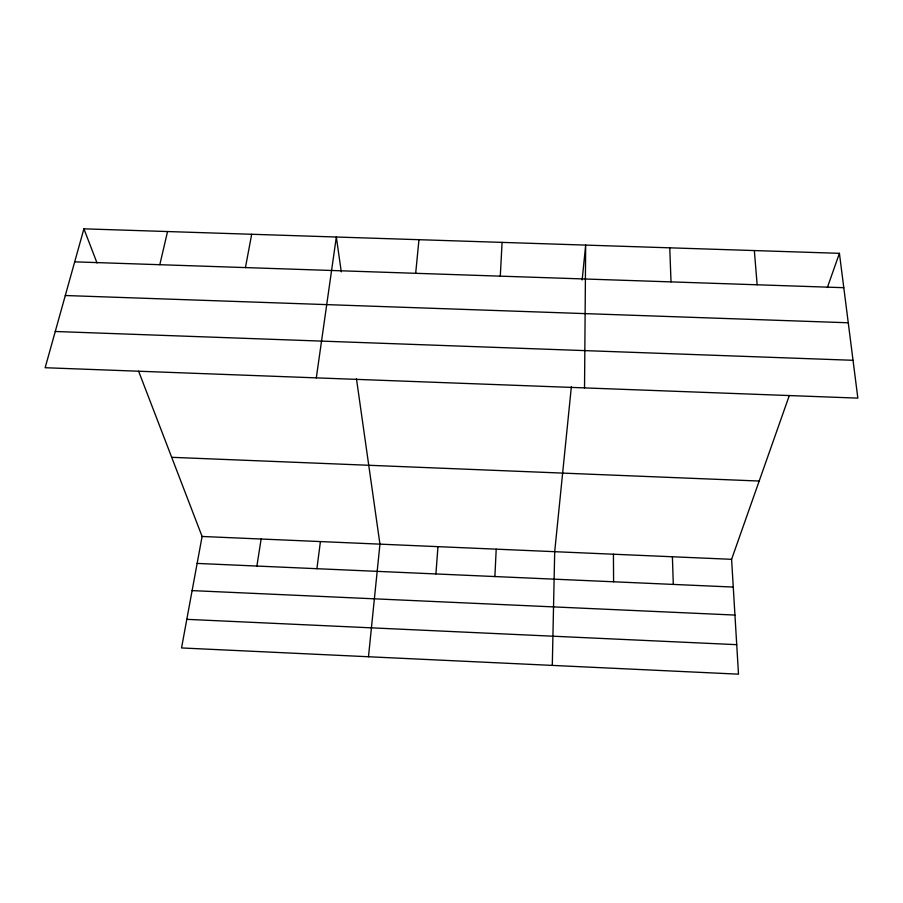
<?xml version="1.0" encoding="UTF-8"?>
<svg xmlns="http://www.w3.org/2000/svg" width="903" height="903" viewBox="0 0 903 903"><rect width="100%" height="100%" fill="white"/><g stroke="black" fill="none" stroke-linecap="round" stroke-linejoin="round"><path stroke-width="1.35" d="M584.534 387.895L585.675 245.097L582.153 279.964M552.297 665.398L554.702 551.688L571.373 386.631M494.889 576.554L496.21 549.159M500.296 276.149L502.079 242.388M435.912 573.947L437.955 546.654M415.685 273.304L418.958 239.69M368.48 656.752L379.949 544.148L356.437 378.605M316.908 568.698L320.418 541.574M316.31 377.86L336.334 237.015L341.278 271.859M256.892 566.057L261.136 539.023M138.622 371.235L202.103 536.472L181.537 647.948L738.496 674.169L731.599 559.318L789.301 395.559M245.435 267.581L251.689 234.272M159.808 264.703L167.552 231.54M83.911 228.831L45.15 367.724L857.85 398.121L839.418 253.325L83.911 228.831L97.027 262.976M827.362 287.526L839.418 253.325M74.701 261.847L843.786 287.696M65.298 295.518L848.256 322.777M55.264 331.491L853.03 360.297M171.694 457.313L759.186 481.039M202.103 536.472L731.599 559.318M197.125 563.416L733.27 587.063M192.113 590.607L734.952 615.067M186.808 619.334L736.735 644.674M754.344 250.571L757.143 284.784M669.755 247.828L671.019 281.883M672.396 556.756L673.299 584.41M613.43 554.216L613.588 581.78"/></g></svg>
